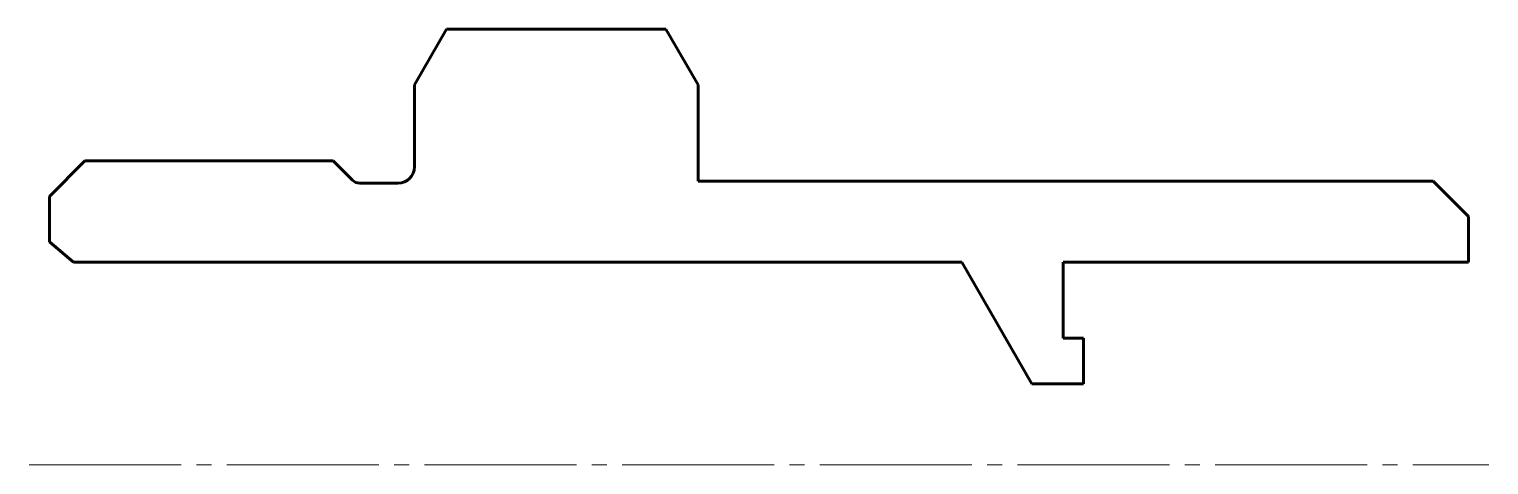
# Model space of a CAD drawing. Header units: millimetres. Extents: x -2 to 142, y 0 to 43.
import ezdxf

# ---------------------------------------------------------------- set-up
doc = ezdxf.new("R2010")
doc.units = ezdxf.units.MM
doc.linetypes.add('K5LT_AXLED', pattern=[19.5, 15, -1.5, 1.5, -1.5])
doc.linetypes.add('K5LT_BASIC', pattern=[0])

msp = doc.modelspace()

# ---------------------------------------------------------------- linework, layer by layer
at = {"color": 150, "linetype": 'K5LT_BASIC', "lineweight": 60, "true_color": 0x0080ff}
for p, q in [((36, 37.5), (39.18, 43)), ((39.18, 43), (60.82, 43)), ((64, 37.5), (60.82, 43)), ((36, 29.4), (36, 37.5)), ((64, 37.5), (64, 28)), ((0, 26.5), (3.5, 30)), ((3.5, 30), (28, 30)), ((29.91, 28.09), (28, 30)), ((30.61, 27.8), (34.4, 27.8)), ((64, 28), (136.5, 28)), ((140, 24.5), (136.5, 28)), ((0, 22), (0, 26.5)), ((140, 24.5), (140, 20)), ((0, 22), (2.38, 20)), ((2.38, 20), (90, 20)), ((90, 20), (96.93, 8)), ((140, 20), (100, 20)), ((100, 20), (100, 12.5)), ((100, 12.5), (102, 12.5)), ((102, 12.5), (102, 8)), ((96.93, 8), (102, 8))]:
    msp.add_line(p, q, dxfattribs=at)
at = {"color": 30, "linetype": 'K5LT_AXLED', "lineweight": 18, "true_color": 0xff8000}
msp.add_line((-2, 0), (142, 0), dxfattribs=at)
at = {"color": 150, "linetype": 'K5LT_BASIC', "lineweight": 60, "true_color": 0x0080ff}
for centre, radius, start, end in [((34.4, 29.4), 1.6, 270, 0), ((30.61, 28.8), 1, 225, 270)]:
    msp.add_arc(centre, radius, start, end, dxfattribs=at)

doc.saveas('drawing.dxf')
